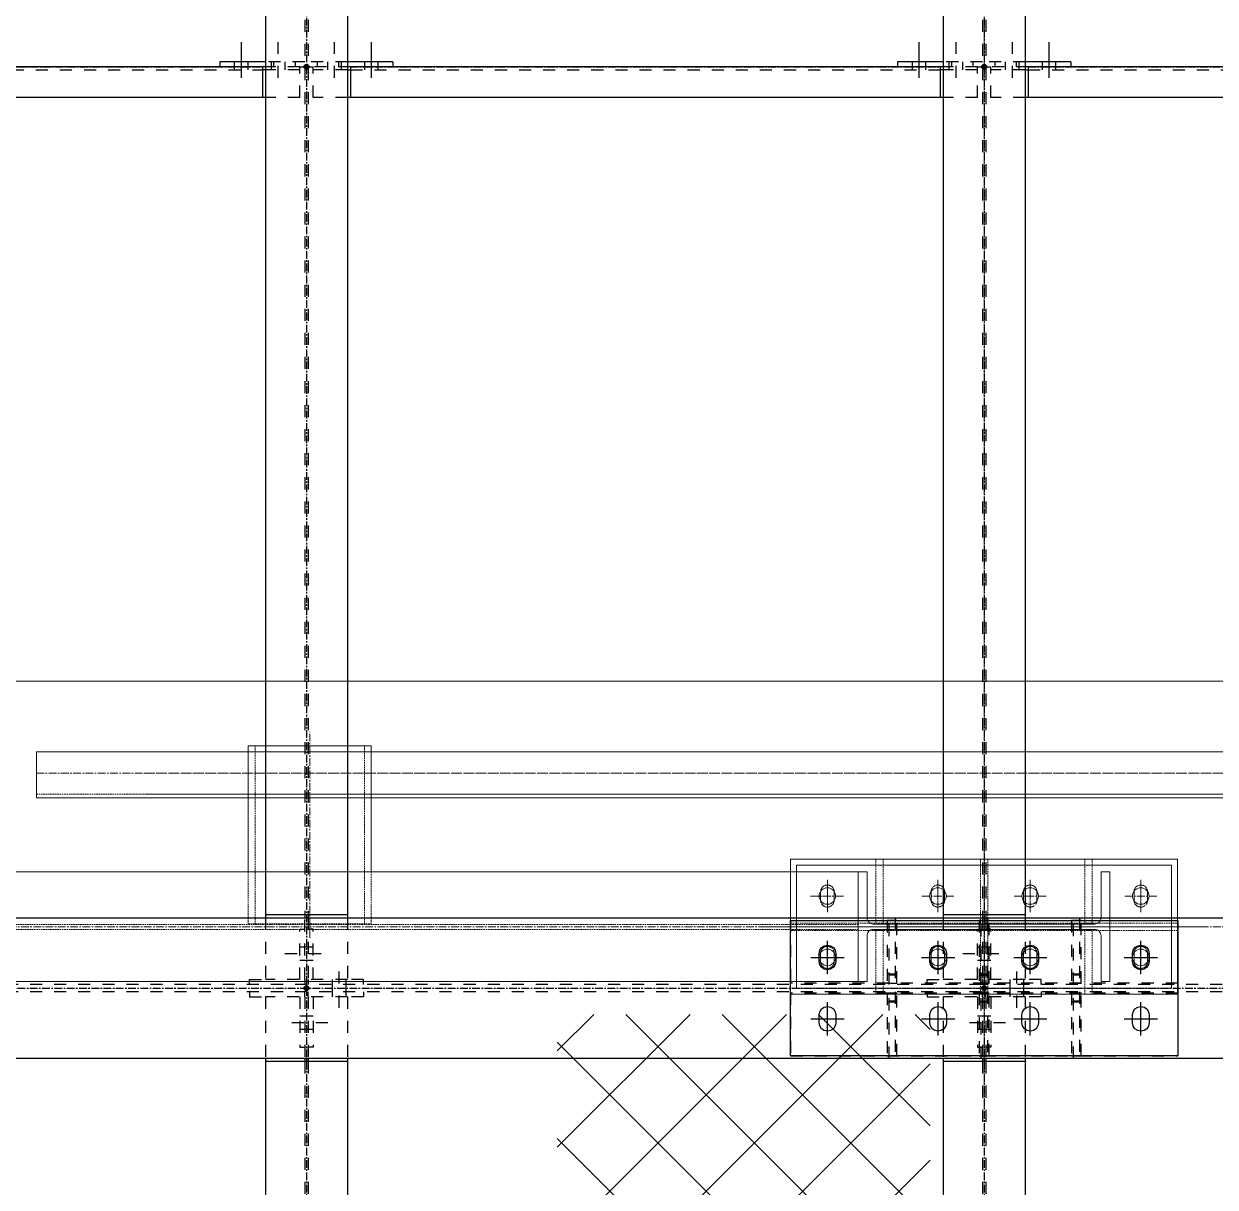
# Model space of a CAD drawing. Header units: inches. Extents: x 209270 to 234360, y -180214 to -150194.
# Drawn here: x 220952 to 222891, y -163488 to -161594 of the extents above; entities that cross this region are included whole.
import ezdxf

# ---------------------------------------------------------------- set-up
doc = ezdxf.new("R2010")
doc.units = ezdxf.units.IN
doc.header["$LTSCALE"] = 10
doc.header["$MEASUREMENT"] = 0
for name, pattern in [('CENTER', [2, 1.25, -0.25, 0.25, -0.25]), ('DXK_LINE_DOT2', [3.9198, 1.9599, -1.9599]), ('HIDDEN', [0.375, 0.25, -0.125]), ('PHANTOM', [2.5, 1.25, -0.25, 0.25, -0.25, 0.25, -0.25])]:
    doc.linetypes.add(name, pattern=pattern)
for name, color, linetype in [('_STR_0', 5, 'Continuous'), ('_STR_1', 5, 'Continuous'), ('_STR_2', 5, 'Continuous'), ('_STR_4', 5, 'Continuous')]:
    doc.layers.add(name, color=color, linetype=linetype)
for name, color, linetype, lineweight in [('Belt', 1, 'Continuous', 9), ('CEN', 1, 'CENTER', 9), ('DIM', 1, 'Continuous', 13), ('HIDDDEN', 1, 'HIDDEN', 9), ('HIDDEN', 1, 'HIDDEN', 9), ('MAIN OBJECT', 1, 'Continuous', 18), ('PANTHOM', 1, 'PHANTOM', 0), ('STR25', 1, 'Continuous', 5), ('STRUC-25HD', 1, 'HIDDEN', 5)]:
    doc.layers.add(name, color=color, linetype=linetype, lineweight=lineweight)

# ---------------------------------------------------------------- blocks, each defined once
blk = doc.blocks.new('A$C2b8f591a')
at = {"layer": 'CEN'}
blk.add_line((0, 22.8, 0), (0, -312.6, 0), dxfattribs=at)
at = {"layer": 'HIDDDEN'}
for p, q in [((100, 0), (-100, 0)), ((-100, -85), (-100, 0)), ((-89, -289.9), (-89, 0)), ((89, -289.9), (89, 0)), ((100, -85), (100, 0))]:
    blk.add_line(p, q, dxfattribs=at)
at = {"layer": 'MAIN OBJECT'}
for p, q in [((-100, -289.9), (-100, -85)), ((100, -289.9), (100, -85)), ((-100, -289.9), (100, -289.9))]:
    blk.add_line(p, q, dxfattribs=at)
blk = doc.blocks.new('A$Ca8e9f297')
at = {"layer": 'CEN'}
for p, q in [((0, 134.4), (0, -134.4)), ((-255, 30), (-255, 70)), ((-75.1, 30), (-75.1, 70)), ((75.1, 30), (75.1, 70)), ((255, 30), (255, 70)), ((-281.1, 50), (-228.9, 50)), ((-101.2, 50), (-49, 50)), ((101.2, 50), (49, 50)), ((228.9, 50), (281.1, 50)), ((-351.6, 0), (351.6, 0)), ((-255, -70), (-255, -30)), ((-75.1, -70), (-75.1, -30)), ((75.1, -70), (75.1, -30)), ((255, -70), (255, -30)), ((-228.9, -50), (-281.1, -50)), ((-49, -50), (-101.2, -50)), ((49, -50), (101.2, -50)), ((281.1, -50), (228.9, -50))]:
    blk.add_line(p, q, dxfattribs=at)
at = {"layer": 'MAIN OBJECT', "ltscale": 0.2, "elevation": -5434512.1}
blk.add_lwpolyline([(-305, 100), (305, 100), (305, -100), (-305, -100)], close=True, dxfattribs=at)
at = {"layer": 'MAIN OBJECT', "elevation": 0}
blk.add_lwpolyline([(-180.2, -4.4, 0.414214), (-190.4, -14.6), (-190.4, -89.4), (-204.7, -89.4), (-204.7, 89.4), (-190.4, 89.4), (-190.4, 14.6, 0.414214), (-180.2, 4.4), (180.2, 4.4, 0.414214), (190.4, 14.6), (190.4, 89.4), (204.7, 89.4), (204.7, -89.4), (190.4, -89.4), (190.4, -14.6, 0.414214), (180.2, -4.4), (-180.2, -4.4)], format="xyb", dxfattribs=at)
at = {"layer": 'MAIN OBJECT'}
for centre in [(-255, 50, 513.6), (-75.1, 50, -5.7), (75.1, 50, -5.7), (255, 50, 513.6), (-255, -50, 513.6), (-75.1, -50, -5.7), (75.1, -50, -5.7), (255, -50, 513.6)]:
    blk.add_circle(centre, 13.5, dxfattribs=at)
blk = doc.blocks.new('A$Ca7c4800b')
at = {"layer": 'CEN'}
for p, q in [((0, 156.4), (0, -156.4)), ((-255, 23.9, 5434512.1), (-255, 76.1, 5434512.1)), ((-75, 23.9, 5434512.1), (-75, 76.1, 5434512.1)), ((75, 23.9, 5434512.1), (75, 76.1, 5434512.1)), ((255, 23.9, 5434512.1), (255, 76.1, 5434512.1)), ((-282.4, 50, 5434512.1), (-228.8, 50, 5434512.1)), ((-49, 50, 5434512.1), (-101.2, 50, 5434512.1)), ((49, 50, 5434512.1), (101.2, 50, 5434512.1)), ((229, 50, 5434512.1), (281.2, 50, 5434512.1)), ((-360, 0), (360, 0)), ((-255, -23.9, 5434512.1), (-255, -76.1, 5434512.1)), ((-75, -23.9, 5434512.1), (-75, -76.1, 5434512.1)), ((75, -23.9, 5434512.1), (75, -76.1, 5434512.1)), ((255, -23.9, 5434512.1), (255, -76.1, 5434512.1)), ((-228.8, -50, 5434512.1), (-282.4, -50, 5434512.1)), ((-101.2, -50, 5434512.1), (-49, -50, 5434512.1)), ((101.2, -50, 5434512.1), (49, -50, 5434512.1)), ((281.2, -50, 5434512.1), (229, -50, 5434512.1))]:
    blk.add_line(p, q, dxfattribs=at)
at = {"layer": 'HIDDEN', "ltscale": 0.2}
for points in [[(-243.9, 57, 1), (-265.9, 57), (-265.9, 43, 1), (-243.9, 43)], [(-86.1, 57, -1), (-64.1, 57), (-64.1, 43, -1), (-86.1, 43)], [(86.1, 57, 1), (64.1, 57), (64.1, 43, 1), (86.1, 43)], [(266.1, 57, 1), (244.1, 57), (244.1, 43, 1), (266.1, 43)], [(-243.9, -57, -1), (-265.9, -57), (-265.9, -43, -1), (-243.9, -43)], [(-86.1, -57, 1), (-64.1, -57), (-64.1, -43, 1), (-86.1, -43)], [(86.1, -57, -1), (64.1, -57), (64.1, -43, -1), (86.1, -43)], [(266.1, -57, -1), (244.1, -57), (244.1, -43, -1), (266.1, -43)]]:
    blk.add_lwpolyline(points, format="xyb", close=True, dxfattribs=at)
at = {"layer": 'STR25', "ltscale": 0.2}
blk.add_lwpolyline([(-315, 110), (315, 110), (315, -110), (-315, -110)], close=True, dxfattribs=at)
at = {"layer": 'STRUC-25HD'}
for points in [[(-164, 110), (-176, 110), (-176, 6), (-164, 6)], [(-6, 110), (6, 110), (6, 6), (-6, 6)], [(164, 110), (176, 110), (176, 6), (164, 6)], [(315, 6), (315, -6), (-315, -6), (-315, 6)], [(-164, -110), (-176, -110), (-176, -6), (-164, -6)], [(-6, -110), (6, -110), (6, -6), (-6, -6)], [(164, -110), (176, -110), (176, -6), (164, -6)]]:
    blk.add_lwpolyline(points, close=True, dxfattribs=at)
blk = doc.blocks.new('A$Ccd523e08')
at = {"layer": 'CEN'}
for p, q in [((-2502.7, 1796.1, 4.7), (-2502.7, -1796.1, 4.7)), ((-55.5, -1500, 4.7), (-2941.9, -1500, 4.7))]:
    blk.add_line(p, q, dxfattribs=at)
at = {"layer": 'HIDDEN'}
for p, q in [((-2298, -1496.2, 4.7), (-298, -1496.2, 4.7)), ((-2298, -1504.3, 4.7), (-298, -1504.3, 4.7))]:
    blk.add_line(p, q, dxfattribs=at)
at = {"layer": 'MAIN OBJECT'}
for p, q in [((-2298, -1410.6, 4.7), (-298, -1410.6, 4.7)), ((-2298, -1589.4, 4.7), (-298, -1589.4, 4.7))]:
    blk.add_line(p, q, dxfattribs=at)
at = {"layer": 'DIM', "xscale": -1}
for name in ['A$Ca7c4800b', 'A$Ca8e9f297']:
    blk.add_blockref(name, (-2502.7, -1500, 4.7), dxfattribs=at)
blk = doc.blocks.new('Part-116860372-150333 - 114867')
at = {"layer": '_STR_1', "linetype": 'DXK_LINE_DOT2'}
for p, q in [((222660, -163157.7), (222660, -163049.2)), ((222660, -163049.2), (222670, -163049.2)), ((222670, -163049.2), (222670, -163157.7)), ((222670, -163142.7), (222660, -163142.7))]:
    blk.add_line(p, q, dxfattribs=at)
blk = doc.blocks.new('Bolt-116860372-115280 - 114867')
at = {"layer": '_STR_1', "linetype": 'DXK_LINE_DOT2'}
for p, q in [((221464.7, -163136.7), (221464.7, -163209.7)), ((221453.7, -163149.7), (221453.7, -163157.7)), ((221475.7, -163149.7), (221475.7, -163157.7)), ((221453.7, -163157.7), (221453.7, -163169.6)), ((221453.7, -163169.6), (221453.7, -163177.6)), ((221475.7, -163157.7), (221475.7, -163169.6)), ((221475.7, -163169.6), (221475.7, -163177.6))]:
    blk.add_line(p, q, dxfattribs=at)
blk = doc.blocks.new('Part-116860372-114981 - 114867')
at = {"layer": '_STR_1', "linetype": 'DXK_LINE_DOT2'}
for p, q in [((225371.9, -163157.7), (216821.8, -163157.7)), ((225371.9, -163169.6), (216821.8, -163169.6)), ((225498.9, -163278.2), (220660, -163278.2))]:
    blk.add_line(p, q, dxfattribs=at)
at = {"layer": '_STR_2', "linetype": 'Continuous'}
for p, q in [((216821.8, -163049.2), (223004.9, -163049.2)), ((225386.9, -163278.2), (216821.8, -163278.2))]:
    blk.add_line(p, q, dxfattribs=at)
at = {"layer": '_STR_4', "linetype": 'CENTER'}
blk.add_line((216821.8, -163163.7), (225511.9, -163163.7), dxfattribs=at)
blk = doc.blocks.new('Part-116860372-114986 - 114867')
at = {"layer": '_STR_4', "linetype": 'Continuous'}
blk.add_hatch(color=256, dxfattribs=at).paths.add_polyline_path([(221411.9, -163167.7, -1), (221411.9, -163159.7, -1)])
at = {"layer": '_STR_1', "linetype": 'DXK_LINE_DOT2'}
for p, q in [((221409, -160293.7), (221409, -163044.2)), ((221414.7, -160293.7), (221414.7, -163044.2)), ((221345.3, -163049.2), (221345.3, -163149.7)), ((221409, -163149.7), (221409, -163049.2)), ((221414.7, -163049.2), (221414.7, -163149.7)), ((221478.5, -163049.2), (221478.5, -163149.7)), ((221478.5, -163149.7), (221345.3, -163149.7))]:
    blk.add_line(p, q, dxfattribs=at)
at = {"layer": '_STR_2', "linetype": 'Continuous'}
for p, q in [((221345.3, -160288.7), (221345.3, -163049.2)), ((221478.5, -160288.7), (221478.5, -163049.2)), ((221478.5, -163044.2), (221345.3, -163044.2)), ((221409, -163044.2), (221409, -163049.2)), ((221414.7, -163044.2), (221414.7, -163049.2))]:
    blk.add_line(p, q, dxfattribs=at)
at = {"layer": '_STR_4', "linetype": 'CENTER'}
blk.add_line((221411.9, -160163.7), (221411.9, -163163.7), dxfattribs=at)
at = {"layer": '_STR_4', "linetype": 'Continuous'}
blk.add_circle((221411.9, -163163.7), 4, dxfattribs=at)
blk = doc.blocks.new('Part-116860372-114987 - 114867')
at = {"layer": '_STR_4', "linetype": 'Continuous'}
blk.add_hatch(color=256, dxfattribs=at).paths.add_polyline_path([(222514.9, -163167.7, -1), (222514.9, -163159.7, -1)])
at = {"layer": '_STR_1', "linetype": 'DXK_LINE_DOT2'}
for p, q in [((222512, -160293.7), (222512, -163044.2)), ((222517.7, -160293.7), (222517.7, -163044.2)), ((222448.3, -163049.2), (222448.3, -163149.7)), ((222512, -163049.2), (222512, -163149.7)), ((222517.7, -163049.2), (222517.7, -163149.7)), ((222581.5, -163049.2), (222581.5, -163149.7)), ((222581.5, -163149.7), (222448.3, -163149.7))]:
    blk.add_line(p, q, dxfattribs=at)
at = {"layer": '_STR_2', "linetype": 'Continuous'}
for p, q in [((222448.3, -160288.7), (222448.3, -163049.2)), ((222581.5, -160288.7), (222581.5, -163049.2)), ((222581.5, -163044.2), (222448.3, -163044.2)), ((222512, -163044.2), (222512, -163049.2)), ((222517.7, -163044.2), (222517.7, -163049.2))]:
    blk.add_line(p, q, dxfattribs=at)
at = {"layer": '_STR_4', "linetype": 'CENTER'}
blk.add_line((222514.9, -160163.7), (222514.9, -163163.7), dxfattribs=at)
at = {"layer": '_STR_4', "linetype": 'Continuous'}
blk.add_circle((222514.9, -163163.7), 4, dxfattribs=at)
blk = doc.blocks.new('Part-116860372-114994 - 114867')
at = {"layer": '_STR_4', "linetype": 'Continuous'}
blk.add_hatch(color=256, dxfattribs=at).paths.add_polyline_path([(221411.9, -163167.7, -1), (221411.9, -163159.7, -1)])
at = {"layer": '_STR_1', "linetype": 'DXK_LINE_DOT2'}
for p, q in [((221345.3, -163177.6), (221345.3, -163278.2)), ((221478.5, -163177.6), (221345.3, -163177.6)), ((221409, -163177.6), (221409, -163278.2)), ((221414.7, -163177.6), (221414.7, -163278.2)), ((221478.5, -163177.6), (221478.5, -163278.2)), ((221409, -163283.2), (221409, -165263.7)), ((221414.7, -163283.2), (221414.7, -165263.7))]:
    blk.add_line(p, q, dxfattribs=at)
at = {"layer": '_STR_2', "linetype": 'Continuous'}
for p, q in [((221345.3, -163278.2), (221345.3, -165223.7)), ((221478.5, -163283.2), (221345.3, -163283.2)), ((221409, -163278.2), (221409, -163283.2)), ((221414.7, -163278.2), (221414.7, -163283.2)), ((221478.5, -163278.2), (221478.5, -165268.7))]:
    blk.add_line(p, q, dxfattribs=at)
at = {"layer": '_STR_4', "linetype": 'CENTER'}
blk.add_line((221411.9, -163163.7), (221411.9, -165363.7), dxfattribs=at)
at = {"layer": '_STR_4', "linetype": 'Continuous'}
blk.add_circle((221411.9, -163163.7), 4, dxfattribs=at)
blk = doc.blocks.new('Part-116860372-115018 - 114867')
at = {"layer": '_STR_4', "linetype": 'Continuous'}
blk.add_hatch(color=256, dxfattribs=at).paths.add_polyline_path([(222514.9, -163167.7, -1), (222514.9, -163159.7, -1)])
at = {"layer": '_STR_1', "linetype": 'DXK_LINE_DOT2'}
for p, q in [((222448.3, -163177.6), (222448.3, -163278.2)), ((222581.5, -163177.6), (222448.3, -163177.6)), ((222512, -163177.6), (222512, -163278.2)), ((222517.7, -163177.6), (222517.7, -163278.2)), ((222581.5, -163177.6), (222581.5, -163278.2)), ((222512, -163283.2), (222512, -165263.7)), ((222517.7, -163283.2), (222517.7, -165263.7))]:
    blk.add_line(p, q, dxfattribs=at)
at = {"layer": '_STR_2', "linetype": 'Continuous'}
for p, q in [((222448.3, -163278.2), (222448.3, -165268.7)), ((222581.5, -163283.2), (222448.3, -163283.2)), ((222512, -163278.2), (222512, -163283.2)), ((222517.7, -163278.2), (222517.7, -163283.2)), ((222581.5, -163278.2), (222581.5, -165268.7))]:
    blk.add_line(p, q, dxfattribs=at)
at = {"layer": '_STR_4', "linetype": 'CENTER'}
blk.add_line((222514.9, -163163.7), (222514.9, -165363.7), dxfattribs=at)
at = {"layer": '_STR_4', "linetype": 'Continuous'}
blk.add_circle((222514.9, -163163.7), 4, dxfattribs=at)
blk = doc.blocks.new('Part-116860372-115032 - 114867')
at = {"layer": '_STR_4', "linetype": 'Continuous'}
for points in [[(220311.9, -161667.7, -1), (220311.9, -161659.7, -1)], [(221411.9, -161667.7, -1), (221411.9, -161659.7, -1)]]:
    blk.add_hatch(color=256, dxfattribs=at).paths.add_polyline_path(points)
at = {"layer": '_STR_1', "linetype": 'DXK_LINE_DOT2'}
for p, q in [((220322.7, -161713.7), (220322.7, -161663.7)), ((220383.5, -161663.7), (220322.7, -161663.7)), ((221401, -161663.7), (221340.3, -161663.7)), ((221401, -161713.7), (221401, -161663.7)), ((220378.5, -161668.7), (220322.7, -161668.7)), ((220383.5, -161668.7), (221340.3, -161668.7)), ((221401, -161668.7), (221345.3, -161668.7)), ((220378.5, -161713.7), (220322.7, -161713.7)), ((221401, -161713.7), (221345.3, -161713.7))]:
    blk.add_line(p, q, dxfattribs=at)
at = {"layer": '_STR_2', "linetype": 'Continuous'}
for p, q in [((221340.3, -161663.7), (220383.5, -161663.7)), ((220383.5, -161663.7), (220383.5, -161713.7)), ((221340.3, -161663.7), (221340.3, -161713.7)), ((220378.5, -161668.7), (220383.5, -161668.7)), ((221345.3, -161668.7), (221340.3, -161668.7)), ((221345.3, -161713.7), (220378.5, -161713.7))]:
    blk.add_line(p, q, dxfattribs=at)
at = {"layer": '_STR_4', "linetype": 'CENTER'}
for p, q in [((220311.9, -161663.7), (220322.7, -161663.7)), ((220383.5, -161663.7), (221340.3, -161663.7)), ((221401, -161663.7), (221411.9, -161663.7))]:
    blk.add_line(p, q, dxfattribs=at)
at = {"layer": '_STR_4', "linetype": 'Continuous'}
for centre in [(220311.9, -161663.7), (221411.9, -161663.7)]:
    blk.add_circle(centre, 4, dxfattribs=at)
blk = doc.blocks.new('Part-116860372-115033 - 114867')
at = {"layer": '_STR_4', "linetype": 'Continuous'}
for points in [[(221411.9, -161667.7, -1), (221411.9, -161659.7, -1)], [(222514.9, -161667.7, -1), (222514.9, -161659.7, -1)]]:
    blk.add_hatch(color=256, dxfattribs=at).paths.add_polyline_path(points)
at = {"layer": '_STR_1', "linetype": 'DXK_LINE_DOT2'}
for p, q in [((221422.7, -161713.7), (221422.7, -161663.7)), ((221483.5, -161663.7), (221422.7, -161663.7)), ((222504, -161663.7), (222443.3, -161663.7)), ((222504, -161713.7), (222504, -161663.7)), ((221478.5, -161668.7), (221422.7, -161668.7)), ((221483.5, -161668.7), (222443.3, -161668.7)), ((222504, -161668.7), (222448.3, -161668.7)), ((221478.5, -161713.7), (221422.7, -161713.7)), ((222504, -161713.7), (222448.3, -161713.7))]:
    blk.add_line(p, q, dxfattribs=at)
at = {"layer": '_STR_2', "linetype": 'Continuous'}
for p, q in [((222443.3, -161663.7), (221483.5, -161663.7)), ((221483.5, -161663.7), (221483.5, -161713.7)), ((222443.3, -161663.7), (222443.3, -161713.7)), ((221478.5, -161668.7), (221483.5, -161668.7)), ((222448.3, -161668.7), (222443.3, -161668.7)), ((222448.3, -161713.7), (221478.5, -161713.7))]:
    blk.add_line(p, q, dxfattribs=at)
at = {"layer": '_STR_4', "linetype": 'CENTER'}
for p, q in [((221411.9, -161663.7), (221422.7, -161663.7)), ((221483.5, -161663.7), (222443.3, -161663.7)), ((222504, -161663.7), (222514.9, -161663.7))]:
    blk.add_line(p, q, dxfattribs=at)
at = {"layer": '_STR_4', "linetype": 'Continuous'}
for centre in [(221411.9, -161663.7), (222514.9, -161663.7)]:
    blk.add_circle(centre, 4, dxfattribs=at)
blk = doc.blocks.new('Part-116860372-115034 - 114867')
at = {"layer": '_STR_4', "linetype": 'Continuous'}
for points in [[(222514.9, -161667.7, -1), (222514.9, -161659.7, -1)], [(223214.9, -161667.7, -1), (223214.9, -161659.7, -1)]]:
    blk.add_hatch(color=256, dxfattribs=at).paths.add_polyline_path(points)
at = {"layer": '_STR_1', "linetype": 'DXK_LINE_DOT2'}
for p, q in [((222525.7, -161713.7), (222525.7, -161663.7)), ((222586.5, -161663.7), (222525.7, -161663.7)), ((223204, -161663.7), (223143.3, -161663.7)), ((223204, -161713.7), (223204, -161663.7)), ((222581.5, -161668.7), (222525.7, -161668.7)), ((222586.5, -161668.7), (223143.3, -161668.7)), ((223204, -161668.7), (223148.3, -161668.7)), ((222581.5, -161713.7), (222525.7, -161713.7)), ((223204, -161713.7), (223148.3, -161713.7))]:
    blk.add_line(p, q, dxfattribs=at)
at = {"layer": '_STR_2', "linetype": 'Continuous'}
for p, q in [((223143.3, -161663.7), (222586.5, -161663.7)), ((222586.5, -161663.7), (222586.5, -161713.7)), ((223143.3, -161663.7), (223143.3, -161713.7)), ((222581.5, -161668.7), (222586.5, -161668.7)), ((223148.3, -161668.7), (223143.3, -161668.7)), ((223148.3, -161713.7), (222581.5, -161713.7))]:
    blk.add_line(p, q, dxfattribs=at)
at = {"layer": '_STR_4', "linetype": 'CENTER'}
for p, q in [((222514.9, -161663.7), (222525.7, -161663.7)), ((222586.5, -161663.7), (223143.3, -161663.7)), ((223204, -161663.7), (223214.9, -161663.7))]:
    blk.add_line(p, q, dxfattribs=at)
at = {"layer": '_STR_4', "linetype": 'Continuous'}
for centre in [(222514.9, -161663.7), (223214.9, -161663.7)]:
    blk.add_circle(centre, 4, dxfattribs=at)
blk = doc.blocks.new('Part-116860372-150334 - 114867')
at = {"layer": '_STR_1', "linetype": 'DXK_LINE_DOT2'}
for p, q in [((222660, -163278.2), (222660, -163169.6)), ((222670, -163169.6), (222670, -163278.2)), ((222670, -163184.6), (222660, -163184.6))]:
    blk.add_line(p, q, dxfattribs=at)
blk = doc.blocks.new('Part-116860372-150330 - 114867')
at = {"layer": '_STR_1', "linetype": 'DXK_LINE_DOT2'}
for p, q in [((222360, -163157.7), (222360, -163049.2)), ((222360, -163049.2), (222370, -163049.2)), ((222370, -163049.2), (222370, -163157.7)), ((222370, -163142.7), (222360, -163142.7))]:
    blk.add_line(p, q, dxfattribs=at)
blk = doc.blocks.new('Part-116860372-115203 - 114867')
at = {"layer": '_STR_1', "linetype": 'DXK_LINE_DOT2'}
for p, q in [((222422, -163169.6), (222422, -163177.6)), ((222512, -163177.6), (222512, -163169.6)), ((222422, -163177.6), (222448.3, -163177.6)), ((222504, -163177.6), (222504, -163259.6)), ((222504, -163259.6), (222512, -163259.6))]:
    blk.add_line(p, q, dxfattribs=at)
blk = doc.blocks.new('Bolt-116860372-115281 - 114867')
at = {"layer": '_STR_1', "linetype": 'DXK_LINE_DOT2'}
for p, q in [((222567.7, -163136.7), (222567.7, -163209.7)), ((222556.7, -163149.7), (222556.7, -163157.7)), ((222578.7, -163149.7), (222578.7, -163157.7)), ((222556.7, -163157.7), (222556.7, -163169.6)), ((222556.7, -163169.6), (222556.7, -163177.6)), ((222578.7, -163157.7), (222578.7, -163169.6)), ((222578.7, -163169.6), (222578.7, -163177.6))]:
    blk.add_line(p, q, dxfattribs=at)
blk = doc.blocks.new('Part-116860372-116518 - 114867')
at = {"layer": '_STR_1', "linetype": 'DXK_LINE_DOT2'}
for p, q in [((222372.9, -163171.7), (222356.9, -163171.7)), ((222356.9, -163171.7), (222356.9, -163273.7)), ((222372.9, -163273.7), (222372.9, -163171.7)), ((222372.9, -163186.7), (222356.9, -163186.7)), ((222356.9, -163273.7), (222372.9, -163273.7))]:
    blk.add_line(p, q, dxfattribs=at)
blk = doc.blocks.new('Part-116860372-115198 - 114867')
at = {"layer": '_STR_1', "linetype": 'DXK_LINE_DOT2'}
for p, q in [((221414.7, -163177.6), (221414.7, -163169.6)), ((221504.7, -163169.6), (221504.7, -163177.6)), ((221422.7, -163177.6), (221422.7, -163259.6)), ((221504.7, -163177.6), (221478.5, -163177.6)), ((221422.7, -163259.6), (221414.7, -163259.6))]:
    blk.add_line(p, q, dxfattribs=at)
blk = doc.blocks.new('Part-116860372-115199 - 114867')
at = {"layer": '_STR_1', "linetype": 'DXK_LINE_DOT2'}
for p, q in [((221319, -163169.6), (221319, -163177.6)), ((221409, -163177.6), (221409, -163169.6)), ((221319, -163177.6), (221345.3, -163177.6)), ((221401, -163177.6), (221401, -163259.6)), ((221401, -163259.6), (221409, -163259.6))]:
    blk.add_line(p, q, dxfattribs=at)
blk = doc.blocks.new('Bolt-116860372-115200 - 114867')
at = {"layer": '_STR_1', "linetype": 'DXK_LINE_DOT2'}
for p, q in [((221401, -163208.6), (221409, -163208.6)), ((221409, -163208.6), (221414.7, -163208.6)), ((221414.7, -163208.6), (221422.7, -163208.6)), ((221388, -163219.6), (221456, -163219.6)), ((221401, -163230.6), (221409, -163230.6)), ((221409, -163230.6), (221414.7, -163230.6)), ((221414.7, -163230.6), (221422.7, -163230.6))]:
    blk.add_line(p, q, dxfattribs=at)
blk = doc.blocks.new('Part-116860372-115202 - 114867')
at = {"layer": '_STR_1', "linetype": 'DXK_LINE_DOT2'}
for p, q in [((222517.7, -163177.6), (222517.7, -163169.6)), ((222607.7, -163169.6), (222607.7, -163177.6)), ((222525.7, -163177.6), (222525.7, -163259.6)), ((222607.7, -163177.6), (222581.5, -163177.6)), ((222525.7, -163259.6), (222517.7, -163259.6))]:
    blk.add_line(p, q, dxfattribs=at)
blk = doc.blocks.new('Bolt-116860372-115204 - 114867')
at = {"layer": '_STR_1', "linetype": 'DXK_LINE_DOT2'}
for p, q in [((222504, -163208.6), (222512, -163208.6)), ((222512, -163208.6), (222517.7, -163208.6)), ((222517.7, -163208.6), (222525.7, -163208.6)), ((222491, -163219.6), (222559, -163219.6)), ((222504, -163230.6), (222512, -163230.6)), ((222512, -163230.6), (222517.7, -163230.6)), ((222517.7, -163230.6), (222525.7, -163230.6))]:
    blk.add_line(p, q, dxfattribs=at)
blk = doc.blocks.new('Part-116860372-115260 - 114867')
at = {"layer": '_STR_1', "linetype": 'DXK_LINE_DOT2'}
for p, q in [((221401, -163149.7), (221401, -163067.7)), ((221401, -163067.7), (221409, -163067.7)), ((221319, -163157.7), (221319, -163149.7)), ((221319, -163149.7), (221345.3, -163149.7)), ((221409, -163149.7), (221409, -163157.7))]:
    blk.add_line(p, q, dxfattribs=at)
blk = doc.blocks.new('Part-116860372-115261 - 114867')
at = {"layer": '_STR_1', "linetype": 'DXK_LINE_DOT2'}
for p, q in [((221422.7, -163067.7), (221414.7, -163067.7)), ((221422.7, -163149.7), (221422.7, -163067.7)), ((221414.7, -163149.7), (221414.7, -163157.7)), ((221504.7, -163149.7), (221478.5, -163149.7)), ((221504.7, -163157.7), (221504.7, -163149.7))]:
    blk.add_line(p, q, dxfattribs=at)
blk = doc.blocks.new('Bolt-116860372-115262 - 114867')
at = {"layer": '_STR_1', "linetype": 'DXK_LINE_DOT2'}
for p, q in [((221409, -163096.7), (221401, -163096.7)), ((221414.7, -163096.7), (221409, -163096.7)), ((221422.7, -163096.7), (221414.7, -163096.7)), ((221435.7, -163107.7), (221367.7, -163107.7)), ((221409, -163118.7), (221401, -163118.7)), ((221414.7, -163118.7), (221409, -163118.7)), ((221422.7, -163118.7), (221414.7, -163118.7))]:
    blk.add_line(p, q, dxfattribs=at)
blk = doc.blocks.new('Part-116860372-115264 - 114867')
at = {"layer": '_STR_1', "linetype": 'DXK_LINE_DOT2'}
for p, q in [((222504, -163149.7), (222504, -163067.7)), ((222504, -163067.7), (222512, -163067.7)), ((222422, -163157.7), (222422, -163149.7)), ((222422, -163149.7), (222448.3, -163149.7)), ((222512, -163149.7), (222512, -163157.7))]:
    blk.add_line(p, q, dxfattribs=at)
blk = doc.blocks.new('Part-116860372-115265 - 114867')
at = {"layer": '_STR_1', "linetype": 'DXK_LINE_DOT2'}
for p, q in [((222525.7, -163067.7), (222517.7, -163067.7)), ((222525.7, -163149.7), (222525.7, -163067.7)), ((222517.7, -163149.7), (222517.7, -163157.7)), ((222607.7, -163149.7), (222581.5, -163149.7)), ((222607.7, -163157.7), (222607.7, -163149.7))]:
    blk.add_line(p, q, dxfattribs=at)
blk = doc.blocks.new('Bolt-116860372-115266 - 114867')
at = {"layer": '_STR_1', "linetype": 'DXK_LINE_DOT2'}
for p, q in [((222512, -163096.7), (222504, -163096.7)), ((222517.7, -163096.7), (222512, -163096.7)), ((222525.7, -163096.7), (222517.7, -163096.7)), ((222538.7, -163107.7), (222470.7, -163107.7)), ((222512, -163118.7), (222504, -163118.7)), ((222517.7, -163118.7), (222512, -163118.7)), ((222525.7, -163118.7), (222517.7, -163118.7))]:
    blk.add_line(p, q, dxfattribs=at)
blk = doc.blocks.new('Part-116860372-116516 - 114867')
at = {"layer": '_STR_1', "linetype": 'DXK_LINE_DOT2'}
for p, q in [((222356.9, -163053.7), (222356.9, -163155.7)), ((222372.9, -163053.7), (222356.9, -163053.7)), ((222372.9, -163155.7), (222372.9, -163053.7)), ((222372.9, -163140.7), (222356.9, -163140.7)), ((222356.9, -163155.7), (222372.9, -163155.7))]:
    blk.add_line(p, q, dxfattribs=at)
blk = doc.blocks.new('Part-116860372-115619 - 114867')
at = {"layer": '_STR_1', "linetype": 'DXK_LINE_DOT2'}
for p, q in [((221478.5, -161655.7), (221414.7, -161655.7)), ((221429.7, -161663.7), (221429.7, -161655.7)), ((221464.7, -161663.7), (221464.7, -161655.7))]:
    blk.add_line(p, q, dxfattribs=at)
at = {"layer": '_STR_2', "linetype": 'Continuous'}
for p, q in [((221552.7, -161655.7), (221478.5, -161655.7)), ((221483.5, -161663.7), (221478.5, -161663.7)), ((221552.7, -161655.7), (221552.7, -161663.7))]:
    blk.add_line(p, q, dxfattribs=at)
blk = doc.blocks.new('Bolt-116860372-115620 - 114867')
at = {"layer": '_STR_1', "linetype": 'DXK_LINE_DOT2'}
for p, q in [((221457.7, -161681.7), (221457.7, -161623.7)), ((221446.7, -161663.7), (221446.7, -161655.7)), ((221446.7, -161668.7), (221446.7, -161663.7)), ((221468.7, -161663.7), (221468.7, -161655.7)), ((221468.7, -161668.7), (221468.7, -161663.7))]:
    blk.add_line(p, q, dxfattribs=at)
at = {"layer": '_STR_2', "linetype": 'Continuous'}
for p, q in [((221517.7, -161681.7), (221517.7, -161623.7)), ((221506.7, -161663.7), (221506.7, -161655.7)), ((221506.7, -161668.7), (221506.7, -161663.7)), ((221528.7, -161663.7), (221528.7, -161655.7)), ((221528.7, -161668.7), (221528.7, -161663.7))]:
    blk.add_line(p, q, dxfattribs=at)
blk = doc.blocks.new('Part-116860372-115621 - 114867')
at = {"layer": '_STR_1', "linetype": 'DXK_LINE_DOT2'}
for p, q in [((221409, -161655.7), (221345.3, -161655.7)), ((221359, -161663.7), (221359, -161655.7)), ((221394, -161663.7), (221394, -161655.7))]:
    blk.add_line(p, q, dxfattribs=at)
at = {"layer": '_STR_2', "linetype": 'Continuous'}
for p, q in [((221345.3, -161655.7), (221271, -161655.7)), ((221271, -161655.7), (221271, -161663.7)), ((221345.3, -161663.7), (221340.3, -161663.7))]:
    blk.add_line(p, q, dxfattribs=at)
blk = doc.blocks.new('Bolt-116860372-115622 - 114867')
at = {"layer": '_STR_1', "linetype": 'DXK_LINE_DOT2'}
for p, q in [((221366, -161681.7), (221366, -161623.7)), ((221355, -161663.7), (221355, -161655.7)), ((221355, -161668.7), (221355, -161663.7)), ((221377, -161663.7), (221377, -161655.7)), ((221377, -161668.7), (221377, -161663.7))]:
    blk.add_line(p, q, dxfattribs=at)
at = {"layer": '_STR_2', "linetype": 'Continuous'}
for p, q in [((221306, -161681.7), (221306, -161623.7)), ((221295, -161663.7), (221295, -161655.7)), ((221295, -161668.7), (221295, -161663.7)), ((221317, -161663.7), (221317, -161655.7)), ((221317, -161668.7), (221317, -161663.7))]:
    blk.add_line(p, q, dxfattribs=at)
blk = doc.blocks.new('Part-116860372-115623 - 114867')
at = {"layer": '_STR_1', "linetype": 'DXK_LINE_DOT2'}
for p, q in [((222581.5, -161655.7), (222517.7, -161655.7)), ((222532.7, -161663.7), (222532.7, -161655.7)), ((222567.7, -161663.7), (222567.7, -161655.7))]:
    blk.add_line(p, q, dxfattribs=at)
at = {"layer": '_STR_2', "linetype": 'Continuous'}
for p, q in [((222655.7, -161655.7), (222581.5, -161655.7)), ((222586.5, -161663.7), (222581.5, -161663.7)), ((222655.7, -161655.7), (222655.7, -161663.7))]:
    blk.add_line(p, q, dxfattribs=at)
blk = doc.blocks.new('Bolt-116860372-115624 - 114867')
at = {"layer": '_STR_1', "linetype": 'DXK_LINE_DOT2'}
for p, q in [((222560.7, -161681.7), (222560.7, -161623.7)), ((222549.7, -161663.7), (222549.7, -161655.7)), ((222549.7, -161668.7), (222549.7, -161663.7)), ((222571.7, -161663.7), (222571.7, -161655.7)), ((222571.7, -161668.7), (222571.7, -161663.7))]:
    blk.add_line(p, q, dxfattribs=at)
at = {"layer": '_STR_2', "linetype": 'Continuous'}
for p, q in [((222620.7, -161681.7), (222620.7, -161623.7)), ((222609.7, -161663.7), (222609.7, -161655.7)), ((222609.7, -161668.7), (222609.7, -161663.7)), ((222631.7, -161663.7), (222631.7, -161655.7)), ((222631.7, -161668.7), (222631.7, -161663.7))]:
    blk.add_line(p, q, dxfattribs=at)
blk = doc.blocks.new('Part-116860372-115635 - 114867')
at = {"layer": '_STR_1', "linetype": 'DXK_LINE_DOT2'}
for p, q in [((222512, -161655.7), (222448.3, -161655.7)), ((222462, -161663.7), (222462, -161655.7)), ((222497, -161663.7), (222497, -161655.7))]:
    blk.add_line(p, q, dxfattribs=at)
at = {"layer": '_STR_2', "linetype": 'Continuous'}
for p, q in [((222448.3, -161655.7), (222374, -161655.7)), ((222374, -161655.7), (222374, -161663.7)), ((222448.3, -161663.7), (222443.3, -161663.7))]:
    blk.add_line(p, q, dxfattribs=at)
blk = doc.blocks.new('Bolt-116860372-115636 - 114867')
at = {"layer": '_STR_1', "linetype": 'DXK_LINE_DOT2'}
for p, q in [((222469, -161681.7), (222469, -161623.7)), ((222458, -161663.7), (222458, -161655.7)), ((222458, -161668.7), (222458, -161663.7)), ((222480, -161663.7), (222480, -161655.7)), ((222480, -161668.7), (222480, -161663.7))]:
    blk.add_line(p, q, dxfattribs=at)
at = {"layer": '_STR_2', "linetype": 'Continuous'}
for p, q in [((222409, -161681.7), (222409, -161623.7)), ((222398, -161663.7), (222398, -161655.7)), ((222398, -161668.7), (222398, -161663.7)), ((222420, -161663.7), (222420, -161655.7)), ((222420, -161668.7), (222420, -161663.7))]:
    blk.add_line(p, q, dxfattribs=at)
blk = doc.blocks.new('Part-116860372-150335 - 114867')
at = {"layer": '_STR_1', "linetype": 'DXK_LINE_DOT2'}
for p, q in [((222510, -163278.2), (222510, -163169.7)), ((222510, -163169.7), (222520, -163169.7)), ((222520, -163169.7), (222520, -163278.2)), ((222510, -163184.7), (222520, -163184.7)), ((222520, -163278.2), (222510, -163278.2))]:
    blk.add_line(p, q, dxfattribs=at)
blk = doc.blocks.new('Part-116860372-116514 - 114867')
at = {"layer": '_STR_1', "linetype": 'DXK_LINE_DOT2'}
for p, q in [((222199.9, -163171.7), (222199.9, -163155.7)), ((222829.9, -163155.7), (222199.9, -163155.7)), ((222829.9, -163171.7), (222829.9, -163155.7)), ((222829.9, -163171.7), (222199.9, -163171.7))]:
    blk.add_line(p, q, dxfattribs=at)
blk = doc.blocks.new('Part-116860372-116515 - 114867')
at = {"layer": '_STR_2', "linetype": 'Continuous'}
for p, q in [((222199.9, -163273.7), (222199.9, -163053.7)), ((222199.9, -163053.7), (222829.9, -163053.7)), ((222829.9, -163053.7), (222829.9, -163273.7)), ((222829.9, -163273.7), (222199.9, -163273.7))]:
    blk.add_line(p, q, dxfattribs=at)
blk = doc.blocks.new('Part-116860372-116517 - 114867')
at = {"layer": '_STR_1', "linetype": 'DXK_LINE_DOT2'}
for p, q in [((222199.9, -163053.7), (222199.9, -163273.7)), ((222199.9, -163053.7), (222829.9, -163053.7)), ((222829.9, -163053.7), (222829.9, -163273.7)), ((222199.9, -163273.7), (222829.9, -163273.7))]:
    blk.add_line(p, q, dxfattribs=at)
blk = doc.blocks.new('Part-116860372-116519 - 114867')
at = {"layer": '_STR_1', "linetype": 'DXK_LINE_DOT2'}
for p, q in [((222506.9, -163053.7), (222506.9, -163155.7)), ((222522.9, -163053.7), (222506.9, -163053.7)), ((222522.9, -163155.7), (222522.9, -163053.7)), ((222522.9, -163140.7), (222506.9, -163140.7)), ((222506.9, -163155.7), (222522.9, -163155.7))]:
    blk.add_line(p, q, dxfattribs=at)
blk = doc.blocks.new('Part-116860372-116520 - 114867')
at = {"layer": '_STR_1', "linetype": 'DXK_LINE_DOT2'}
for p, q in [((222522.9, -163171.7), (222506.9, -163171.7)), ((222506.9, -163171.7), (222506.9, -163273.7)), ((222522.9, -163273.7), (222522.9, -163171.7)), ((222522.9, -163186.7), (222506.9, -163186.7)), ((222506.9, -163273.7), (222522.9, -163273.7))]:
    blk.add_line(p, q, dxfattribs=at)
blk = doc.blocks.new('Part-116860372-116521 - 114867')
at = {"layer": '_STR_1', "linetype": 'DXK_LINE_DOT2'}
for p, q in [((222656.9, -163053.7), (222656.9, -163155.7)), ((222672.9, -163053.7), (222656.9, -163053.7)), ((222672.9, -163155.7), (222672.9, -163053.7)), ((222672.9, -163140.7), (222656.9, -163140.7)), ((222656.9, -163155.7), (222672.9, -163155.7))]:
    blk.add_line(p, q, dxfattribs=at)
blk = doc.blocks.new('Part-116860372-116522 - 114867')
at = {"layer": '_STR_1', "linetype": 'DXK_LINE_DOT2'}
for p, q in [((222672.9, -163171.7), (222656.9, -163171.7)), ((222656.9, -163171.7), (222656.9, -163273.7)), ((222672.9, -163273.7), (222672.9, -163171.7)), ((222672.9, -163186.7), (222656.9, -163186.7)), ((222656.9, -163273.7), (222672.9, -163273.7))]:
    blk.add_line(p, q, dxfattribs=at)
blk = doc.blocks.new('Bolt-116860372-116523 - 114867')
at = {"layer": '_STR_2', "linetype": 'Continuous'}
for p, q in [((222247.4, -163102), (222250.3, -163097.6)), ((222250.3, -163097.6), (222254.7, -163094.7)), ((222254.7, -163094.7), (222259.9, -163093.7)), ((222259.9, -163140.7), (222259.9, -163086.7)), ((222259.9, -163093.7), (222259.9, -163093.7)), ((222259.9, -163093.7), (222265, -163094.7)), ((222265, -163094.7), (222269.4, -163097.6)), ((222269.4, -163097.6), (222272.3, -163102)), ((222427.4, -163102), (222430.3, -163097.6)), ((222430.3, -163097.6), (222434.7, -163094.7)), ((222434.7, -163094.7), (222439.9, -163093.7)), ((222439.9, -163140.7), (222439.9, -163086.7)), ((222439.9, -163093.7), (222439.9, -163093.7)), ((222439.9, -163093.7), (222445, -163094.7)), ((222445, -163094.7), (222449.4, -163097.6)), ((222449.4, -163097.6), (222452.3, -163102)), ((222577.4, -163102), (222580.3, -163097.6)), ((222580.3, -163097.6), (222584.7, -163094.7)), ((222584.7, -163094.7), (222589.9, -163093.7)), ((222589.9, -163140.7), (222589.9, -163086.7)), ((222589.9, -163093.7), (222589.9, -163093.7)), ((222589.9, -163093.7), (222595, -163094.7)), ((222595, -163094.7), (222599.4, -163097.6)), ((222599.4, -163097.6), (222602.3, -163102)), ((222757.4, -163102), (222760.3, -163097.6)), ((222760.3, -163097.6), (222764.7, -163094.7)), ((222764.7, -163094.7), (222769.9, -163093.7)), ((222769.9, -163140.7), (222769.9, -163086.7)), ((222769.9, -163093.7), (222769.9, -163093.7)), ((222769.9, -163093.7), (222775, -163094.7)), ((222775, -163094.7), (222779.4, -163097.6)), ((222779.4, -163097.6), (222782.3, -163102)), ((222232.9, -163113.7), (222286.9, -163113.7)), ((222246.4, -163107.2), (222247.4, -163102)), ((222246.4, -163120.2), (222246.4, -163107.2)), ((222272.3, -163102), (222273.4, -163107.2)), ((222273.4, -163107.2), (222273.4, -163120.2)), ((222412.9, -163113.7), (222466.9, -163113.7)), ((222426.4, -163107.2), (222427.4, -163102)), ((222426.4, -163120.2), (222426.4, -163107.2)), ((222452.3, -163102), (222453.4, -163107.2)), ((222453.4, -163107.2), (222453.4, -163120.2)), ((222562.9, -163113.7), (222616.9, -163113.7)), ((222576.4, -163107.2), (222577.4, -163102)), ((222576.4, -163120.2), (222576.4, -163107.2)), ((222602.3, -163102), (222603.4, -163107.2)), ((222603.4, -163107.2), (222603.4, -163120.2)), ((222742.9, -163113.7), (222796.9, -163113.7)), ((222756.4, -163107.2), (222757.4, -163102)), ((222756.4, -163120.2), (222756.4, -163107.2)), ((222782.3, -163102), (222783.4, -163107.2)), ((222783.4, -163107.2), (222783.4, -163120.2)), ((222247.4, -163125.3), (222246.4, -163120.2)), ((222250.3, -163129.7), (222247.4, -163125.3)), ((222254.7, -163132.6), (222250.3, -163129.7)), ((222259.9, -163133.7), (222254.7, -163132.6)), ((222265, -163132.6), (222259.9, -163133.7)), ((222259.9, -163133.7), (222259.9, -163133.7)), ((222269.4, -163129.7), (222265, -163132.6)), ((222272.3, -163125.3), (222269.4, -163129.7)), ((222273.4, -163120.2), (222272.3, -163125.3)), ((222427.4, -163125.3), (222426.4, -163120.2)), ((222430.3, -163129.7), (222427.4, -163125.3)), ((222434.7, -163132.6), (222430.3, -163129.7)), ((222439.9, -163133.7), (222434.7, -163132.6)), ((222445, -163132.6), (222439.9, -163133.7)), ((222439.9, -163133.7), (222439.9, -163133.7)), ((222449.4, -163129.7), (222445, -163132.6)), ((222452.3, -163125.3), (222449.4, -163129.7)), ((222453.4, -163120.2), (222452.3, -163125.3)), ((222577.4, -163125.3), (222576.4, -163120.2)), ((222580.3, -163129.7), (222577.4, -163125.3)), ((222584.7, -163132.7), (222580.3, -163129.7)), ((222589.9, -163133.7), (222584.7, -163132.7)), ((222595, -163132.7), (222589.9, -163133.7)), ((222589.9, -163133.7), (222589.9, -163133.7)), ((222599.4, -163129.7), (222595, -163132.7)), ((222602.3, -163125.3), (222599.4, -163129.7)), ((222603.4, -163120.2), (222602.3, -163125.3)), ((222757.4, -163125.4), (222756.4, -163120.2)), ((222760.3, -163129.7), (222757.4, -163125.4)), ((222764.7, -163132.7), (222760.3, -163129.7)), ((222769.9, -163133.7), (222764.7, -163132.7)), ((222775, -163132.7), (222769.9, -163133.7)), ((222769.9, -163133.7), (222769.9, -163133.7)), ((222779.4, -163129.7), (222775, -163132.7)), ((222782.3, -163125.4), (222779.4, -163129.7)), ((222783.4, -163120.2), (222782.3, -163125.4)), ((222250.3, -163197.6), (222254.7, -163194.7)), ((222254.7, -163194.7), (222259.9, -163193.7)), ((222259.9, -163240.7), (222259.9, -163186.7)), ((222259.9, -163193.7), (222259.9, -163193.7)), ((222259.9, -163193.7), (222265, -163194.7)), ((222265, -163194.7), (222269.4, -163197.6)), ((222430.3, -163197.6), (222434.7, -163194.7)), ((222434.7, -163194.7), (222439.9, -163193.7)), ((222439.9, -163240.7), (222439.9, -163186.7)), ((222439.9, -163193.7), (222439.9, -163193.7)), ((222439.9, -163193.7), (222445, -163194.7)), ((222445, -163194.7), (222449.4, -163197.6)), ((222580.3, -163197.6), (222584.7, -163194.7)), ((222584.7, -163194.7), (222589.9, -163193.7)), ((222589.9, -163240.7), (222589.9, -163186.7)), ((222589.9, -163193.7), (222589.9, -163193.7)), ((222589.9, -163193.7), (222595, -163194.7)), ((222595, -163194.7), (222599.4, -163197.6)), ((222760.3, -163197.6), (222764.7, -163194.7)), ((222764.7, -163194.7), (222769.9, -163193.7)), ((222769.9, -163240.7), (222769.9, -163186.7)), ((222769.9, -163193.7), (222769.9, -163193.7)), ((222769.9, -163193.7), (222775, -163194.7)), ((222775, -163194.7), (222779.4, -163197.6)), ((222232.9, -163213.7), (222286.9, -163213.7)), ((222246.4, -163207.2), (222247.4, -163202)), ((222246.4, -163220.2), (222246.4, -163207.2)), ((222247.4, -163202), (222250.3, -163197.6)), ((222269.4, -163197.6), (222272.3, -163202)), ((222272.3, -163202), (222273.4, -163207.2)), ((222273.4, -163207.2), (222273.4, -163220.2)), ((222412.9, -163213.7), (222466.9, -163213.7)), ((222426.4, -163207.2), (222427.4, -163202)), ((222426.4, -163220.2), (222426.4, -163207.2)), ((222427.4, -163202), (222430.3, -163197.6)), ((222449.4, -163197.6), (222452.3, -163202)), ((222452.3, -163202), (222453.4, -163207.2)), ((222453.4, -163207.2), (222453.4, -163220.2)), ((222562.9, -163213.7), (222616.9, -163213.7)), ((222576.4, -163207.2), (222577.4, -163202)), ((222576.4, -163220.2), (222576.4, -163207.2)), ((222577.4, -163202), (222580.3, -163197.6)), ((222599.4, -163197.6), (222602.3, -163202)), ((222602.3, -163202), (222603.4, -163207.2)), ((222603.4, -163207.2), (222603.4, -163220.2)), ((222742.9, -163213.7), (222796.9, -163213.7)), ((222756.4, -163207.2), (222757.4, -163202)), ((222756.4, -163220.2), (222756.4, -163207.2)), ((222757.4, -163202), (222760.3, -163197.6)), ((222779.4, -163197.6), (222782.3, -163202)), ((222782.3, -163202), (222783.4, -163207.2)), ((222783.4, -163207.2), (222783.4, -163220.2)), ((222247.4, -163225.3), (222246.4, -163220.2)), ((222250.3, -163229.7), (222247.4, -163225.3)), ((222254.7, -163232.6), (222250.3, -163229.7)), ((222259.9, -163233.7), (222254.7, -163232.6)), ((222265, -163232.6), (222259.9, -163233.7)), ((222259.9, -163233.7), (222259.9, -163233.7)), ((222269.4, -163229.7), (222265, -163232.6)), ((222272.3, -163225.3), (222269.4, -163229.7)), ((222273.4, -163220.2), (222272.3, -163225.3)), ((222427.4, -163225.3), (222426.4, -163220.2)), ((222430.3, -163229.7), (222427.4, -163225.3)), ((222434.7, -163232.6), (222430.3, -163229.7)), ((222439.9, -163233.7), (222434.7, -163232.6)), ((222445, -163232.6), (222439.9, -163233.7)), ((222439.9, -163233.7), (222439.9, -163233.7)), ((222449.4, -163229.7), (222445, -163232.6)), ((222452.3, -163225.3), (222449.4, -163229.7)), ((222453.4, -163220.2), (222452.3, -163225.3)), ((222577.4, -163225.3), (222576.4, -163220.2)), ((222580.3, -163229.7), (222577.4, -163225.3)), ((222584.7, -163232.7), (222580.3, -163229.7)), ((222589.9, -163233.7), (222584.7, -163232.7)), ((222595, -163232.7), (222589.9, -163233.7)), ((222589.9, -163233.7), (222589.9, -163233.7)), ((222599.4, -163229.7), (222595, -163232.7)), ((222602.3, -163225.3), (222599.4, -163229.7)), ((222603.4, -163220.2), (222602.3, -163225.3)), ((222757.4, -163225.4), (222756.4, -163220.2)), ((222760.3, -163229.7), (222757.4, -163225.4)), ((222764.7, -163232.7), (222760.3, -163229.7)), ((222769.9, -163233.7), (222764.7, -163232.7)), ((222775, -163232.7), (222769.9, -163233.7)), ((222769.9, -163233.7), (222769.9, -163233.7)), ((222779.4, -163229.7), (222775, -163232.7)), ((222782.3, -163225.4), (222779.4, -163229.7)), ((222783.4, -163220.2), (222782.3, -163225.4))]:
    blk.add_line(p, q, dxfattribs=at)
blk = doc.blocks.new('Part-116860372-150336 - 114867')
at = {"layer": '_STR_1', "linetype": 'DXK_LINE_DOT2'}
for p, q in [((222510, -163157.8), (222510, -163049.2)), ((222510, -163049.2), (222520, -163049.2)), ((222520, -163049.2), (222520, -163157.8)), ((222510, -163142.8), (222520, -163142.8)), ((222520, -163157.8), (222510, -163157.8))]:
    blk.add_line(p, q, dxfattribs=at)
blk = doc.blocks.new('Part-116860372-150331 - 114867')
at = {"layer": '_STR_1', "linetype": 'DXK_LINE_DOT2'}
for p, q in [((222360, -163278.2), (222360, -163169.6)), ((222370, -163169.6), (222370, -163278.2)), ((222370, -163184.6), (222360, -163184.6))]:
    blk.add_line(p, q, dxfattribs=at)

msp = doc.modelspace()

# ---------------------------------------------------------------- hatches: boundary and pattern name
at = {"layer": 'PANTHOM'}
h = msp.add_hatch(dxfattribs=at)
h.set_pattern_fill('ANSI37', color=256, scale=887.309452, angle=-180)
h.set_pattern_definition([(225, (325665.5, 2107540.08), (78.4278163, -78.4278163), []), (315, (325665.5, 2107540.08), (78.4278163, 78.4278163), [])])
h.paths.add_polyline_path([(222426.7, -163808.8), (222426.7, -163206.6), (221820.1, -163206.6), (221820.1, -163808.8)])

# ---------------------------------------------------------------- linework, layer by layer
at = {"layer": 'Belt'}
msp.add_line((232519.4, -162663.7, 0), (219599.9, -162663.7, 0), dxfattribs=at)
at = {"layer": 'CEN'}
for p, q in [((220972.4, -162813.7), (228896, -162813.7)), ((232519.7, -162813.7), (221148.1, -162813.7))]:
    msp.add_line(p, q, dxfattribs=at)
at = {"layer": 'HIDDEN'}
for p, q in [((220972.4, -162847.6, 8793052905.5), (228896, -162847.6, 8793052905.5)), ((232519.8, -162847.6, 7050750846.7), (221148.1, -162847.6, 7050750846.7))]:
    msp.add_line(p, q, dxfattribs=at)
at = {"layer": 'MAIN OBJECT'}
for p, q in [((220972.4, -162778.7), (220972.4, -162853.7)), ((220972.4, -162778.7), (228896, -162778.7)), ((232519.6, -162778.7), (221148.1, -162778.7)), ((220972.4, -162853.7), (228896, -162853.7)), ((232519.8, -162853.7), (221148.1, -162853.7))]:
    msp.add_line(p, q, dxfattribs=at)

# ---------------------------------------------------------------- block references
at = {"layer": '_STR_0', "zscale": 0.8}
for name in ['Part-116860372-114986 - 114867', 'Part-116860372-114987 - 114867', 'Bolt-116860372-115622 - 114867', 'Bolt-116860372-115620 - 114867', 'Bolt-116860372-115636 - 114867', 'Bolt-116860372-115624 - 114867', 'Part-116860372-115032 - 114867', 'Part-116860372-115621 - 114867', 'Part-116860372-115033 - 114867', 'Part-116860372-115619 - 114867', 'Part-116860372-115635 - 114867', 'Part-116860372-115034 - 114867', 'Part-116860372-115623 - 114867', 'Part-116860372-114981 - 114867', 'Part-116860372-116515 - 114867', 'Part-116860372-116517 - 114867', 'Part-116860372-116516 - 114867', 'Part-116860372-150330 - 114867', 'Part-116860372-116519 - 114867', 'Part-116860372-150336 - 114867', 'Part-116860372-116521 - 114867', 'Part-116860372-150333 - 114867', 'Part-116860372-115260 - 114867', 'Part-116860372-115261 - 114867', 'Part-116860372-115264 - 114867', 'Part-116860372-115265 - 114867', 'Bolt-116860372-115262 - 114867', 'Bolt-116860372-116523 - 114867', 'Bolt-116860372-115266 - 114867', 'Bolt-116860372-115280 - 114867', 'Bolt-116860372-115281 - 114867', 'Part-116860372-116514 - 114867', 'Part-116860372-115199 - 114867', 'Part-116860372-114994 - 114867', 'Part-116860372-115198 - 114867', 'Part-116860372-116518 - 114867', 'Part-116860372-150331 - 114867', 'Part-116860372-115203 - 114867', 'Part-116860372-115018 - 114867', 'Part-116860372-116520 - 114867', 'Part-116860372-150335 - 114867', 'Part-116860372-115202 - 114867', 'Part-116860372-116522 - 114867', 'Part-116860372-150334 - 114867', 'Bolt-116860372-115200 - 114867', 'Bolt-116860372-115204 - 114867']:
    msp.add_blockref(name, (0, 0), dxfattribs=at)
at = {"layer": 'DIM', "xscale": -1}
msp.add_blockref('A$Ccd523e08', (220011.9, -161563.7, 0.8), dxfattribs=at)
at = {"layer": 'DIM', "rotation": 180}
msp.add_blockref('A$C2b8f591a', (221417.2, -163059.2, 7050750846.7), dxfattribs=at)

doc.saveas('drawing.dxf')
